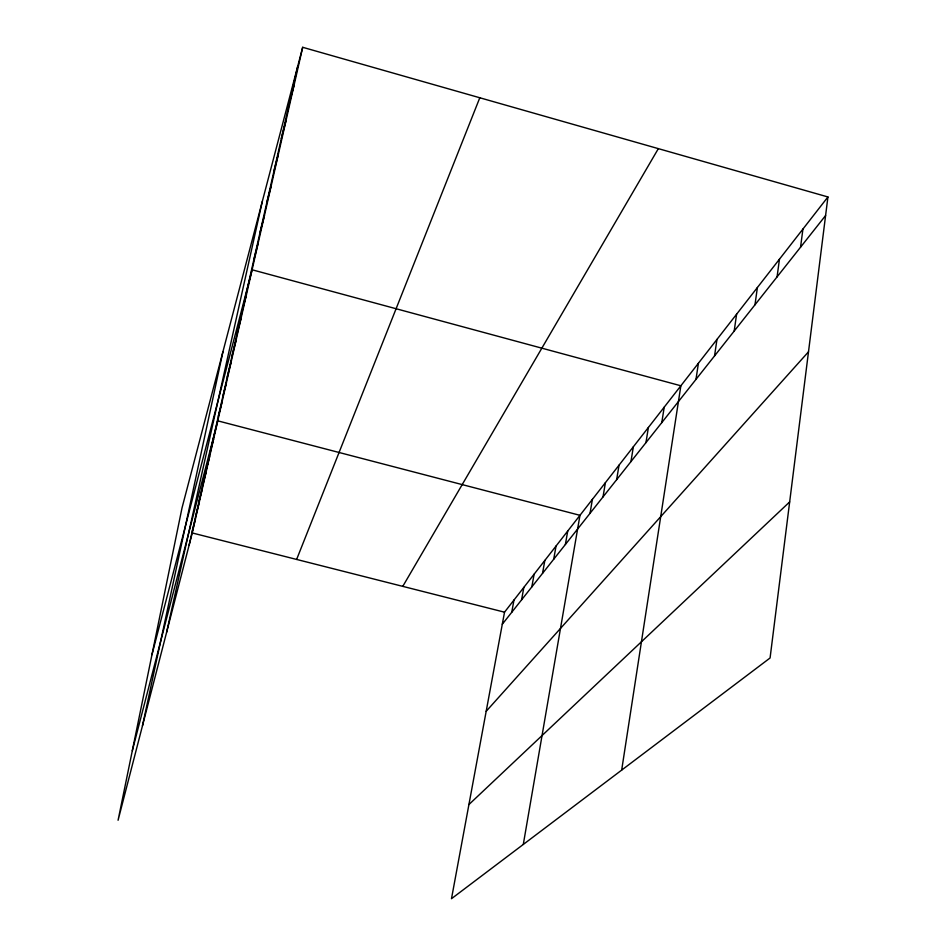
<?xml version="1.0" encoding="UTF-8"?>
<svg xmlns="http://www.w3.org/2000/svg" width="946" height="946" viewBox="0 0 946 946"><rect width="100%" height="100%" fill="white"/><g stroke="black" fill="none" stroke-linecap="round" stroke-linejoin="round"><path stroke-width="1.42" d="M827.927 196.957L770.079 657.978L451.49 898.7L504.525 612.18L827.927 196.957L302.685 47.3L181.999 508.002L118.073 820.265L192.263 532.965L302.685 47.3M800.553 247.19L802.929 229.05M777.068 276.894L779.457 259.18M754.979 304.813L757.391 287.513M734.179 331.112L736.603 314.214M714.537 355.933L716.973 339.413M695.984 379.381L698.42 363.229M621.676 770.115L680.86 385.779L252.097 269.776L151.963 654.703M661.774 422.637L664.21 407.158M645.964 442.622L648.388 427.462M630.947 461.613L633.359 446.772M616.638 479.693L619.051 465.148M603.016 496.91L605.405 482.649M590.02 513.347L592.397 499.358M523.292 844.447L579.969 515.322L217.757 420.84L132.31 750.746M565.377 544.494L567.73 531.037M553.706 559.252L556.035 546.055M542.531 573.382L544.837 560.422M531.829 586.898L534.123 574.175M521.577 599.859L523.848 587.371M511.739 612.298L513.985 600.024M142.468 725.771L222.949 351.664M166.614 632.271L262.243 201.687M189.141 545.038L297.836 65.818M198.944 501.794L202.243 489.058M195.538 516.823L198.766 504.313M192.275 531.226L195.444 518.928M253.906 259.488L258.104 243.347M242.389 310.264L246.409 294.797M237.079 333.666L241.017 318.518M232.042 355.897L235.897 341.057M227.253 377.016L231.025 362.472M222.688 397.131L226.39 382.858M218.337 416.287L221.967 402.298M210.118 452.543L213.607 439.074M206.228 469.701L209.645 456.48M202.503 486.102L205.861 473.13M289.31 103.386L294.04 85.306M281.329 138.577L285.94 120.911M273.843 171.593L278.349 154.34M266.796 202.645L271.195 185.771M260.162 231.888L264.466 215.392M296.63 559.441L479.799 97.769M402.783 586.366L658.345 148.64M502.291 624.242L825.586 215.546M486.185 711.297L808.487 351.829M468.92 804.549L789.662 501.912M192.263 532.965L504.525 612.18"/></g></svg>
